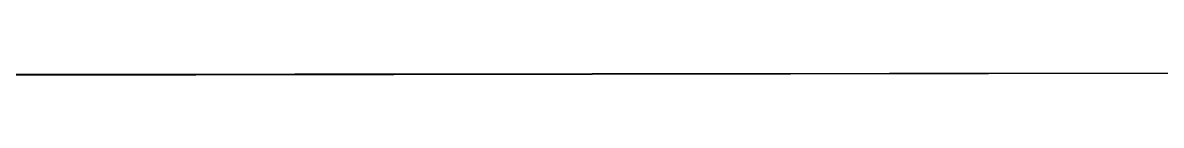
# Model space of a CAD drawing. Header units: millimetres. Extents: x -58 to 58, y -6 to 23.
# Drawn here: x 45.555 to 47.281, y 19.404 to 19.41 of the extents above; entities that cross this region are included whole.
import ezdxf

# ---------------------------------------------------------------- set-up
doc = ezdxf.new("R2010")
doc.units = ezdxf.units.MM
doc.header["$MEASUREMENT"] = 0
doc.layers.add('CL57_ASM', color=7, linetype='CONTINUOUS')

msp = doc.modelspace()

# ---------------------------------------------------------------- linework, layer by layer
at = {"layer": 'CL57_ASM'}
for p, q in [((48.5, 19.41, -44.9), (45, 19.4039, -44.9)), ((45, 19.4061, -57.9), (48.5, 19.41, -57.9)), ((45, 19.4061, -57.9), (48.5, 19.41, -57.9)), ((48.5, 19.41, -44.9), (45, 19.4039, -44.9)), ((48.5, 19.41, -44.9), (45, 19.4039, -44.9)), ((45, 19.4061, -57.9), (48.5, 19.41, -57.9)), ((45, 19.4061, -57.9), (48.5, 19.41, -57.9)), ((48.5, 19.41, -44.9), (45, 19.4039, -44.9)), ((48.5, 19.41, -44.9), (45, 19.4039, -44.9)), ((45, 19.4061, -57.9), (48.5, 19.41, -57.9)), ((45, 19.4061, -57.9), (48.5, 19.41, -57.9)), ((48.5, 19.41, -44.9), (45, 19.4039, -44.9))]:
    msp.add_line(p, q, dxfattribs=at)

doc.saveas('drawing.dxf')
